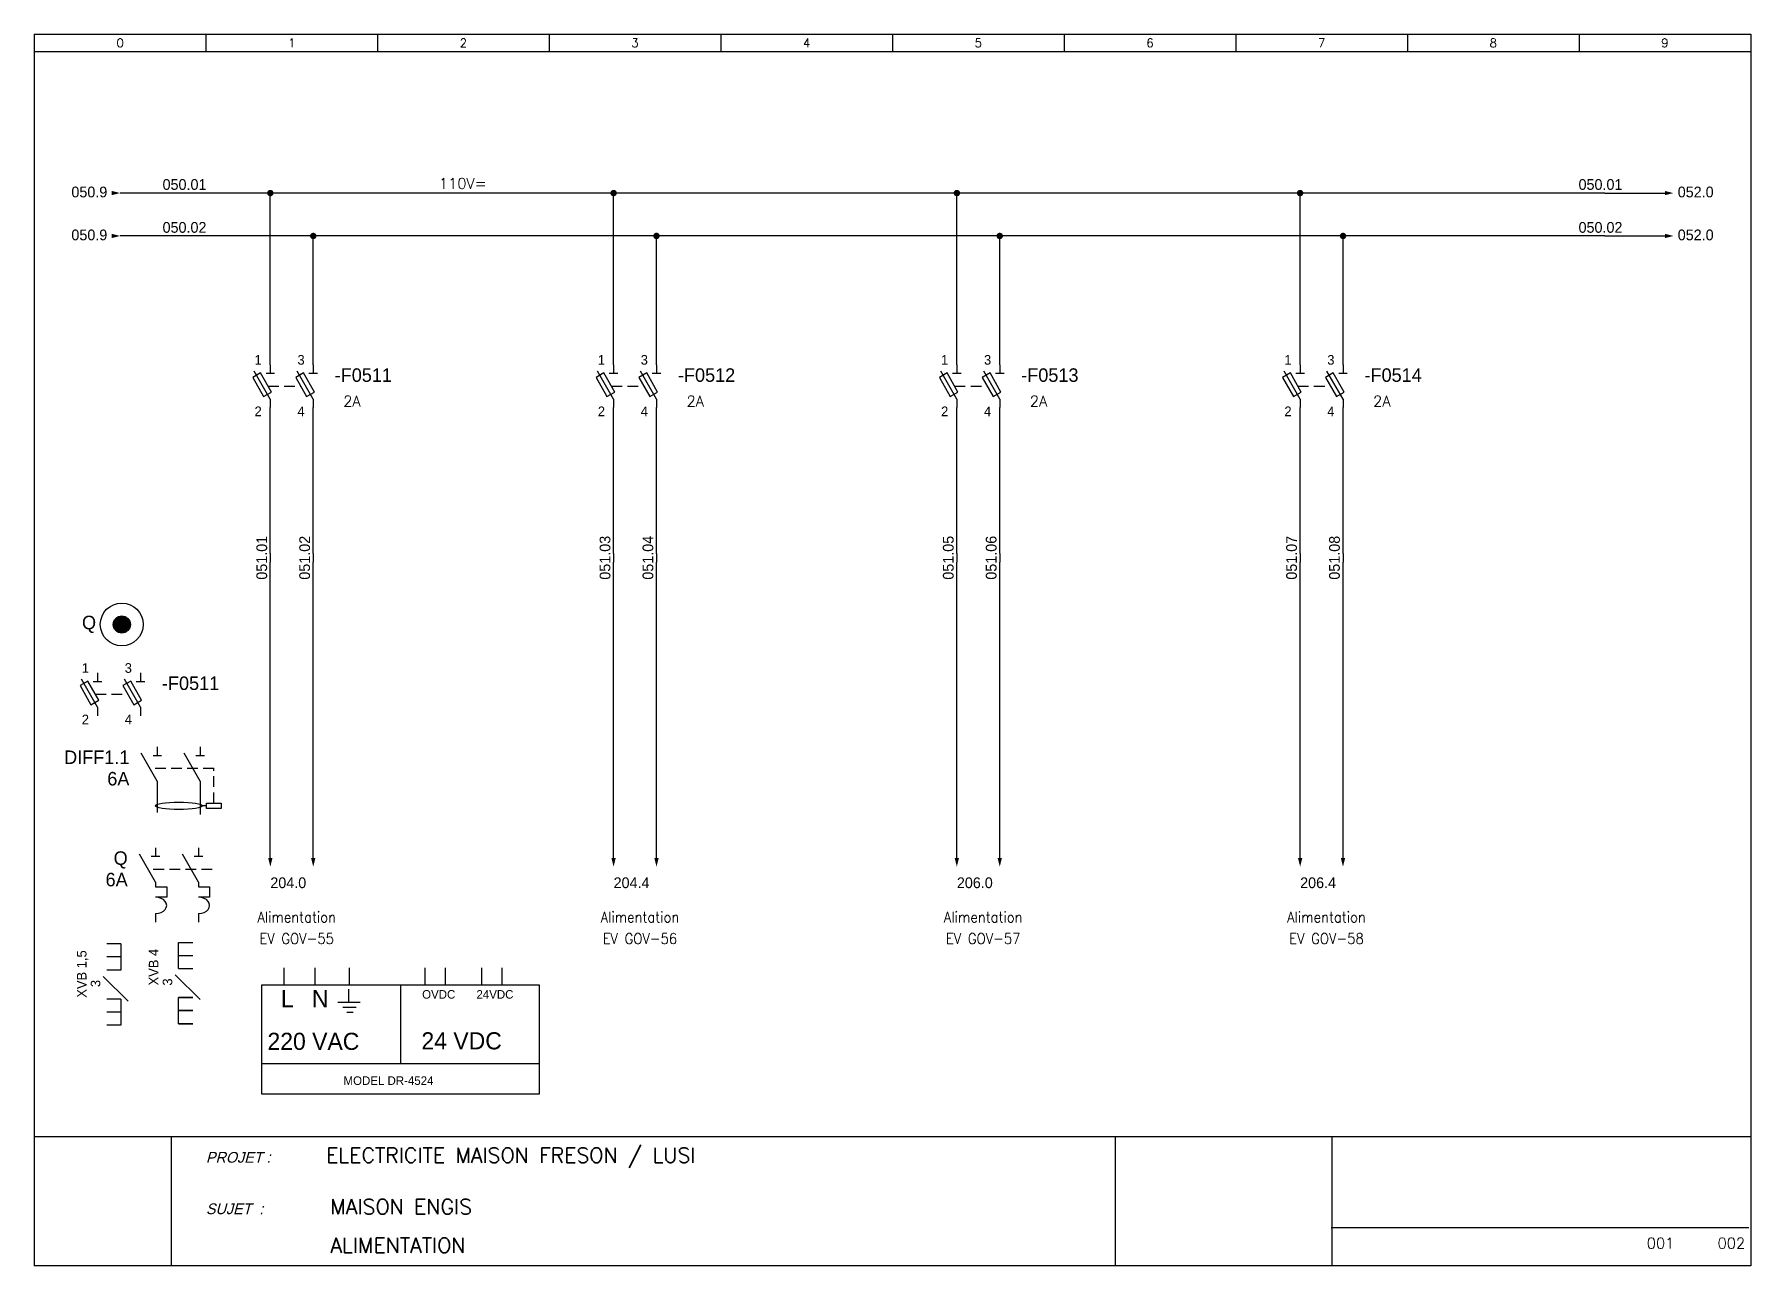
# Model space of a CAD drawing. Extents: x 5 to 405, y 5 to 292.
import ezdxf
from ezdxf.enums import TextEntityAlignment as Align

# ---------------------------------------------------------------- set-up
doc = ezdxf.new("R2010")
doc.units = 0
doc.header["$LTSCALE"] = 5
doc.header["$MEASUREMENT"] = 0
doc.linetypes.add('DASHED', pattern=[0.75, 0.5, -0.25])
doc.layers.get('0').update_dxf_attribs({"linetype": 'CONTINUOUS'})
for name, color, linetype in [('2', 1, 'CONTINUOUS'), ('3', 4, 'CONTINUOUS'), ('M', 6, 'CONTINUOUS'), ('PLC', 7, 'CONTINUOUS'), ('S', 7, 'CONTINUOUS'), ('T2', 1, 'CONTINUOUS'), ('T3', 4, 'CONTINUOUS')]:
    doc.layers.add(name, color=color, linetype=linetype)
doc.styles.add('ROMANS', font='romans', dxfattribs={"width": 0.7, "height": 3})

# ---------------------------------------------------------------- blocks, each defined once
blk = doc.blocks.new('ZONENR')
at = {"layer": '2', "style": 'ROMANS'}
blk.add_attdef('ZONENR', text='', height=2, dxfattribs=at).set_placement((20, 2), align=Align.MIDDLE)
blk = doc.blocks.new('CARTOUCHE')
at = {"color": 4}
blk.add_line((317.25, 13.9), (414.59, 13.9), dxfattribs=at)
at = {"layer": '2'}
for p, q in [((55, 292), (55, 288)), ((95, 292), (95, 288)), ((135, 292), (135, 288)), ((175, 292), (175, 288)), ((215, 292), (215, 288)), ((255, 292), (255, 288)), ((295, 292), (295, 288)), ((335, 292), (335, 288)), ((375, 292), (375, 288)), ((15, 288), (415, 288))]:
    blk.add_line(p, q, dxfattribs=at)
at = {"layer": '3'}
for p, q in [((15, 292), (415, 292)), ((15, 292), (15, 5)), ((415, 292), (415, 5)), ((415, 35), (15, 35)), ((47, 5), (47, 35)), ((415, 5), (15, 5))]:
    blk.add_line(p, q, dxfattribs=at)
for points in [[(267, 5), (267, 35)], [(317.5, 5), (317.5, 35)]]:
    blk.add_lwpolyline(points, dxfattribs=at)
at = {"layer": '2'}
for p, values in [((15, 288), {'ZONENR': '0'}), ((55, 288), {'ZONENR': '1'}), ((95, 288), {'ZONENR': '2'}), ((135, 288), {'ZONENR': '3'}), ((175, 288), {'ZONENR': '4'}), ((215, 288), {'ZONENR': '5'}), ((255, 288), {'ZONENR': '6'}), ((295, 288), {'ZONENR': '7'}), ((335, 288), {'ZONENR': '8'}), ((375, 288), {'ZONENR': '9'})]:
    blk.add_blockref('ZONENR', p, dxfattribs=at).add_auto_attribs(values)
at = {"layer": 'T2', "oblique": 15}
for s, p in [('PROJET :', (55, 29)), ('SUJET  :', (55, 17))]:
    blk.add_text(s, height=2.5, dxfattribs=at).set_placement(p)
at = {"layer": 'T3', "style": 'ROMANS'}
for tag, p in [('PROJET', (107, 26)), ('SUJET1', (78, 17)), ('SUJET2', (78, 11.5))]:
    blk.add_attdef(tag, p, '', height=3.5, dxfattribs=at)
blk = doc.blocks.new('LINENUMH')
at = {"linetype": 'Continuous'}
for p, q in [((0, 0), (-1, 0)), ((1, 0), (0, 0))]:
    blk.add_line(p, q, dxfattribs=at)
at = {"layer": 'T2', "linetype": 'Continuous'}
blk.add_attdef('LINENR', text='', height=2.5, dxfattribs=at).set_placement((0, 0), align=Align.BOTTOM_CENTER)
blk = doc.blocks.new('TERCON09')
at = {"linetype": 'Continuous'}
for p, q in [((-0.5, 0), (0.5, 0)), ((0, -0.5), (0, 0))]:
    blk.add_line(p, q, dxfattribs=at)
at = {"linetype": 'Continuous', "const_width": 0.75}
blk.add_lwpolyline([(0, -0.375, 1), (0, 0.375, 1)], format="xyb", close=True, dxfattribs=at)
blk = doc.blocks.new('REFOUT')
at = {"linetype": 'Continuous'}
blk.add_solid([(0, 0.5), (0, -0.5), (2, 0)], dxfattribs=at)
blk.add_attdef('REF', (3, -1), '', height=2.5, dxfattribs=at)
at = {"linetype": 'Continuous', "flags": 1}
blk.add_attdef('INOUT', (-1, -2), '', height=0.5, dxfattribs=at)
blk = doc.blocks.new('LINENUMV')
at = {"linetype": 'Continuous'}
for p, q in [((0, 1), (0, 0)), ((0, 0), (0, -1))]:
    blk.add_line(p, q, dxfattribs=at)
at = {"layer": 'T2', "linetype": 'Continuous'}
blk.add_attdef('LINENR', text='', height=2.5, rotation=90, dxfattribs=at).set_placement((0, 0), align=Align.BOTTOM_CENTER)
blk = doc.blocks.new('ATT_TEXT', base_point=(25, 280))
blk = doc.blocks.new('BIT')
at = {"layer": '2', "style": 'ROMANS'}
for tag, p, height in [('BITTERM', (3.75, 1.25), 2), ('BIT', (0, -8.75), 2.5)]:
    blk.add_attdef(tag, p, '', height=height, dxfattribs=at)
for tag, height, p in [('MNEM', 2.5, (0, -12.75)), ('LOCAT', 2, (0, -26)), ('EQUIP', 2, (0, -30)), ('DESCR', 2, (0, -34))]:
    blk.add_attdef(tag, text='', height=height, dxfattribs=at).set_placement(p, align=Align.CENTER)
blk = doc.blocks.new('REFIN')
at = {"linetype": 'Continuous'}
blk.add_solid([(-2, 0.5), (-2, -0.5), (0, 0)], dxfattribs=at)
blk.add_attdef('REF', text='', height=2.5, dxfattribs=at).set_placement((-3, -1), align=Align.RIGHT)
at = {"linetype": 'Continuous', "flags": 1}
blk.add_attdef('INOUT', (-3, -2), '', height=0.5, dxfattribs=at)
blk = doc.blocks.new('0721082V')
for p, q in [((0, 5), (0, 3)), ((10, 5), (10, 3)), ((-2.27, 3.09), (-4.08, 2.04)), ((-4.08, 2.04), (-1.56, -2.45)), ((0, -3), (-3.75, 3.5)), ((0.26, -1.4), (-2.27, 3.09)), ((-1, 3), (1, 3)), ((7.73, 3.09), (5.92, 2.04)), ((5.92, 2.04), (8.44, -2.45)), ((10, -3), (6.25, 3.5)), ((10.26, -1.4), (7.73, 3.09)), ((9, 3), (11, 3)), ((-1.56, -2.45), (0.26, -1.4)), ((0, -3), (0, -5)), ((8.44, -2.45), (10.26, -1.4)), ((10, -3), (10, -5))]:
    blk.add_line(p, q)
at = {"linetype": 'DASHED'}
blk.add_line((-0.53, 0), (7, 0), dxfattribs=at)
at = {"linetype": 'Continuous'}
for tag, p in [('LOCCODE', (12, 1)), ('MATCODE', (12, -4))]:
    blk.add_attdef(tag, p, '', height=3.15, dxfattribs=at)
at = {"layer": 'T2', "linetype": 'Continuous'}
for tag, p in [('T1', (-2, 5)), ('T3', (8, 5)), ('T2', (-2, -7)), ('T4', (8, -7))]:
    blk.add_attdef(tag, text='', height=2.25, dxfattribs=at).set_placement(p, align=Align.RIGHT)
blk = doc.blocks.new('DIFFERENTIEL')
for p, q in [((0, 5), (0, 3)), ((10, 5), (10, 3)), ((0, -3), (-3.75, 3.5)), ((-1, 3), (1, 3)), ((10, -3), (6.25, 3.5)), ((9, 3), (11, 3)), ((0, -3), (0, -10.34)), ((10, -3), (10, -10.76)), ((11.49, -8.74), (10.52, -8.74))]:
    blk.add_line(p, q)
at = {"linetype": 'DASHED'}
for p in [(-0.53, 0), (13.18, -8.11)]:
    blk.add_line(p, (13.18, 0), dxfattribs=at)
blk.add_lwpolyline([(11.49, -8.11), (14.87, -8.11), (14.87, -9.36), (11.49, -9.36)], close=True)
blk.add_ellipse((5.02, -8.74), major_axis=(-5.5, 0), ratio=0.158228)
at = {"linetype": 'Continuous'}
for tag, p in [('LOCCODE', (-6.5, 1)), ('MATCODE', (-6.5, -4))]:
    blk.add_attdef(tag, text='', height=3.15, dxfattribs=at).set_placement(p, align=Align.RIGHT)
at = {"layer": 'T2', "linetype": 'Continuous'}
for tag, p in [('T1', (-2, 5)), ('T3', (8, 5)), ('T2', (-2, -7)), ('T4', (8, -7))]:
    blk.add_attdef(tag, text='', height=2.25, dxfattribs=at).set_placement(p, align=Align.RIGHT)
blk = doc.blocks.new('DISJONCTEUR')
for p, q in [((0, 5), (0, 3)), ((10, 5), (10, 3)), ((0, -3), (-3.75, 3.5)), ((-1, 3), (1, 3)), ((10, -3), (6.25, 3.5)), ((9, 3), (11, 3)), ((0, -3), (0, -4.14)), ((10, -3), (10, -4.14)), ((0, -4.14), (2.59, -4.14)), ((2.59, -6.56), (0, -6.56)), ((2.59, -4.14), (2.59, -6.56)), ((10, -4.14), (12.59, -4.14)), ((12.59, -6.56), (10, -6.56)), ((12.59, -4.14), (12.59, -6.56)), ((0, -10.34), (0, -12.34)), ((10, -10.34), (10, -12.34))]:
    blk.add_line(p, q)
at = {"linetype": 'DASHED'}
blk.add_line((-0.53, 0), (13.18, 0), dxfattribs=at)
for centre in [(0, -8.45), (10, -8.45)]:
    blk.add_ellipse(centre, major_axis=(-2.59, 0), ratio=0.730691, start_param=1.570796, end_param=4.712389)
at = {"linetype": 'Continuous'}
for tag, p in [('LOCCODE', (-6.5, 1)), ('MATCODE', (-6.5, -4))]:
    blk.add_attdef(tag, text='', height=3.15, dxfattribs=at).set_placement(p, align=Align.RIGHT)
at = {"layer": 'T2', "linetype": 'Continuous'}
for tag, p in [('T1', (-2, 5)), ('T3', (8, 5)), ('T2', (-2, -7)), ('T4', (8, -7))]:
    blk.add_attdef(tag, text='', height=2.25, dxfattribs=at).set_placement(p, align=Align.RIGHT)
blk = doc.blocks.new('BJ')
h = blk.add_hatch(color=256)
edge = h.paths.add_edge_path()
edge.add_arc((22, 2), 2, 0, 360)
for radius in [5, 2]:
    blk.add_circle((22, 2), radius)
at = {"linetype": 'Continuous'}
blk.add_attdef('LOCCODE', text='', height=3.15, dxfattribs=at).set_placement((16.01, 0.88), align=Align.RIGHT)
blk = doc.blocks.new('CABLE_TYPE')
for p, q in [((1.22, 10.43), (-2.09, 10.43)), ((1.22, 10.43), (1.22, 4.35)), ((1.22, 7.39), (-2.09, 7.39)), ((1.22, 7.39), (-2.09, 7.39)), ((1.22, 4.35), (-2.09, 4.35)), ((1.22, 4.35), (-2.09, 4.35)), ((-2.91, 2.87), (2.91, -2.87)), ((1.22, -2.43), (-2.09, -2.43)), ((1.22, -2.43), (1.22, -8.52)), ((1.22, -5.47), (-2.09, -5.47)), ((1.22, -5.47), (-2.09, -5.47)), ((1.22, -8.52), (-2.09, -8.52)), ((1.22, -8.52), (-2.09, -8.52))]:
    blk.add_line(p, q)
at = {"layer": 'T2', "linetype": 'Continuous'}
for tag, p in [('TYPE_CABLE', (-6.79, 8.94)), ('NBR_FILS', (-3.56, 2.04))]:
    blk.add_attdef(tag, text='', height=2.25, rotation=90, dxfattribs=at).set_placement(p, align=Align.RIGHT)
blk = doc.blocks.new('CABLE_TYPE2')
for p, q in [((-2.09, 10.43), (1.22, 10.43)), ((-2.09, 4.35), (-2.09, 10.43)), ((-2.09, 7.39), (1.22, 7.39)), ((-2.09, 7.39), (1.22, 7.39)), ((-2.09, 4.35), (1.22, 4.35)), ((-2.09, 4.35), (1.22, 4.35)), ((-2.91, 2.87), (2.91, -2.87)), ((1.22, -2.43), (-2.09, -2.43)), ((-2.09, -2.43), (1.22, -2.43)), ((-2.09, -8.52), (-2.09, -2.43)), ((1.22, -5.47), (-2.09, -5.47)), ((1.22, -5.47), (-2.09, -5.47)), ((-2.09, -5.47), (1.22, -5.47)), ((-2.09, -5.47), (1.22, -5.47)), ((1.22, -8.52), (-2.09, -8.52)), ((1.22, -8.52), (-2.09, -8.52)), ((-2.09, -8.52), (1.22, -8.52)), ((-2.09, -8.52), (1.22, -8.52))]:
    blk.add_line(p, q)
at = {"layer": 'T2', "linetype": 'Continuous'}
for tag, p in [('TYPE_CABLE', (-6.79, 8.94)), ('NBR_FILS', (-3.56, 2.04))]:
    blk.add_attdef(tag, text='', height=2.25, rotation=90, dxfattribs=at).set_placement(p, align=Align.RIGHT)
blk = doc.blocks.new('ALIMENTATION')
for p, q in [((-13.95, 3.18), (-13.95, 1.18)), ((-10.33, 3.18), (-10.33, 1.18)), ((-6.31, 3.18), (-6.31, 1.18)), ((2.48, 3.18), (2.48, 1.18)), ((4.86, 3.18), (4.86, 1.18)), ((9.1, 3.18), (9.1, 1.18)), ((9.1, 3.18), (9.1, 1.18)), ((11.48, 3.18), (11.48, 1.18)), ((-14.95, 1.18), (-12.95, 1.18)), ((-6.35, -0.83), (-6.35, 0.66)), ((-0.36, 1.16), (-0.36, -8.03)), ((-7.65, -0.83), (-5.04, -0.83)), ((-7.05, -1.43), (-5.49, -1.43)), ((-6.61, -2.02), (-5.86, -2.02)), ((-16.47, -7.97), (15.81, -7.97))]:
    blk.add_line(p, q)
blk.add_lwpolyline([(-16.51, 1.18), (15.8, 1.18), (15.8, -11.55), (-16.51, -11.55)], close=True)
at = {"attachment_point": 1}
for s, insert, char_height, width in [('L', (-14.28, 0.57), 2, 0.7445), ('N', (-10.66, 0.57), 2, 0.7445), ('OVDC', (2.18, 0.57), 1, 2.0102), ('24VDC', (8.51, 0.57), 1, 2.0102), ('220 VAC', (-15.84, -4.4), 2, 16.6031), ('24 VDC', (2.1, -4.34), 2, 16.6031), ('MODEL DR-4524', (-6.98, -9.48), 1, 16.6031)]:
    blk.add_mtext(s, dxfattribs=dict(at, insert=insert, char_height=char_height, width=width))

msp = doc.modelspace()

# ---------------------------------------------------------------- linework, layer by layer
at = {"layer": '2'}
for p, q in [((39, 255), (25, 255)), ((59.5, 255), (41, 255)), ((60, 215), (60, 254.5)), ((139.5, 255), (60.5, 255)), ((140, 215), (140, 254.5)), ((219.5, 255), (140.5, 255)), ((220, 215), (220, 254.5)), ((299.5, 255), (220.5, 255)), ((300, 215), (300, 254.5)), ((370, 255), (300.5, 255)), ((371, 255), (385, 255)), ((39, 245), (25, 245)), ((69.5, 245), (41, 245)), ((70, 245), (70, 245)), ((70, 215), (70, 244.5)), ((149.5, 245), (70.5, 245)), ((150, 245), (150, 245)), ((150, 215), (150, 244.5)), ((229.5, 245), (150.5, 245)), ((230, 245), (230, 245)), ((230, 215), (230, 244.5)), ((309.5, 245), (230.5, 245)), ((310, 245), (310, 245)), ((310, 215), (310, 244.5)), ((370, 245), (310.5, 245)), ((371, 245), (385, 245)), ((60, 171), (60, 205)), ((70, 171), (70, 205)), ((140, 171), (140, 205)), ((150, 171), (150, 205)), ((220, 171), (220, 205)), ((230, 171), (230, 205)), ((300, 171), (300, 205)), ((310, 171), (310, 205)), ((60, 100), (60, 169)), ((70, 100), (70, 169)), ((140, 100), (140, 169)), ((150, 100), (150, 169)), ((220, 100), (220, 169)), ((230, 100), (230, 169)), ((300, 100), (300, 169)), ((310, 100), (310, 169))]:
    msp.add_line(p, q, dxfattribs=at)

# ---------------------------------------------------------------- block references
ref = msp.add_blockref('CARTOUCHE', (-10, 0), dxfattribs=at)
ref.add_attrib('PAGENR', '001', dxfattribs={"layer": 'T2', "height": 2.5, "style": 'ROMANS'}).set_placement((384, 9), align=Align.CENTER)
ref.add_attrib('PAGENXT', '002', dxfattribs={"layer": 'T2', "height": 2.5, "style": 'ROMANS'}).set_placement((400.5, 9), align=Align.CENTER)
ref.add_attrib('PROJET', 'ELECTRICITE MAISON FRESON / LUSI', (73, 29), dxfattribs={"layer": 'T3', "height": 3.5, "style": 'ROMANS'})
ref.add_attrib('SUJET1', 'MAISON ENGIS', (74, 17), dxfattribs={"layer": 'T3', "height": 3.5, "style": 'ROMANS'})
ref.add_attrib('SUJET2', 'ALIMENTATION', (74, 8), dxfattribs={"layer": 'T3', "height": 3.5, "style": 'ROMANS'})
at = {"layer": 'M'}
ref = msp.add_blockref('0721082V', (60, 210), dxfattribs=at)
ref.add_attrib('MATCODE', '-F0511', (75, 211), dxfattribs={"layer": '0', "linetype": 'Continuous', "height": 3.15})
ref.add_attrib('T4', '4', dxfattribs={"layer": 'T2', "linetype": 'Continuous', "height": 2.25}).set_placement((68, 203), align=Align.RIGHT)
ref.add_attrib('T3', '3', dxfattribs={"layer": 'T2', "linetype": 'Continuous', "height": 2.25}).set_placement((68, 215), align=Align.RIGHT)
ref.add_attrib('T2', '2', dxfattribs={"layer": 'T2', "linetype": 'Continuous', "height": 2.25}).set_placement((58, 203), align=Align.RIGHT)
ref.add_attrib('T1', '1', dxfattribs={"layer": 'T2', "linetype": 'Continuous', "height": 2.25}).set_placement((58, 215), align=Align.RIGHT)
ref = msp.add_blockref('0721082V', (140, 210), dxfattribs=at)
ref.add_attrib('MATCODE', '-F0512', (155, 211), dxfattribs={"layer": '0', "linetype": 'Continuous', "height": 3.15})
ref.add_attrib('T4', '4', dxfattribs={"layer": 'T2', "linetype": 'Continuous', "height": 2.25}).set_placement((148, 203), align=Align.RIGHT)
ref.add_attrib('T3', '3', dxfattribs={"layer": 'T2', "linetype": 'Continuous', "height": 2.25}).set_placement((148, 215), align=Align.RIGHT)
ref.add_attrib('T2', '2', dxfattribs={"layer": 'T2', "linetype": 'Continuous', "height": 2.25}).set_placement((138, 203), align=Align.RIGHT)
ref.add_attrib('T1', '1', dxfattribs={"layer": 'T2', "linetype": 'Continuous', "height": 2.25}).set_placement((138, 215), align=Align.RIGHT)
ref = msp.add_blockref('0721082V', (220, 210), dxfattribs=at)
ref.add_attrib('MATCODE', '-F0513', (235, 211), dxfattribs={"layer": '0', "linetype": 'Continuous', "height": 3.15})
ref.add_attrib('T4', '4', dxfattribs={"layer": 'T2', "linetype": 'Continuous', "height": 2.25}).set_placement((228, 203), align=Align.RIGHT)
ref.add_attrib('T3', '3', dxfattribs={"layer": 'T2', "linetype": 'Continuous', "height": 2.25}).set_placement((228, 215), align=Align.RIGHT)
ref.add_attrib('T2', '2', dxfattribs={"layer": 'T2', "linetype": 'Continuous', "height": 2.25}).set_placement((218, 203), align=Align.RIGHT)
ref.add_attrib('T1', '1', dxfattribs={"layer": 'T2', "linetype": 'Continuous', "height": 2.25}).set_placement((218, 215), align=Align.RIGHT)
ref = msp.add_blockref('0721082V', (300, 210), dxfattribs=at)
ref.add_attrib('MATCODE', '-F0514', (315, 211), dxfattribs={"layer": '0', "linetype": 'Continuous', "height": 3.15})
ref.add_attrib('T4', '4', dxfattribs={"layer": 'T2', "linetype": 'Continuous', "height": 2.25}).set_placement((308, 203), align=Align.RIGHT)
ref.add_attrib('T3', '3', dxfattribs={"layer": 'T2', "linetype": 'Continuous', "height": 2.25}).set_placement((308, 215), align=Align.RIGHT)
ref.add_attrib('T2', '2', dxfattribs={"layer": 'T2', "linetype": 'Continuous', "height": 2.25}).set_placement((298, 203), align=Align.RIGHT)
ref.add_attrib('T1', '1', dxfattribs={"layer": 'T2', "linetype": 'Continuous', "height": 2.25}).set_placement((298, 215), align=Align.RIGHT)
for name, p, values in [('BJ', (3.38, 152.45), {'LOCCODE': 'Q'}), ('DIFFERENTIEL', (33.66, 120.93), {'MATCODE': '6A', 'LOCCODE': 'DIFF1.1'}), ('DISJONCTEUR', (33.26, 97.42), {'MATCODE': '6A', 'LOCCODE': 'Q'}), ('CABLE_TYPE2', (40.72, 69.91), {'NBR_FILS': '3', 'TYPE_CABLE': 'XVB 4'}), ('CABLE_TYPE', (23.95, 69.56), {'NBR_FILS': '3', 'TYPE_CABLE': 'XVB 1,5'})]:
    msp.add_blockref(name, p, dxfattribs=at).add_auto_attribs(values)
ref = msp.add_blockref('0721082V', (19.74, 138.18), dxfattribs=at)
ref.add_attrib('MATCODE', '-F0511', (34.74, 139.18), dxfattribs={"layer": '0', "linetype": 'Continuous', "height": 3.15})
ref.add_attrib('T4', '4', dxfattribs={"layer": 'T2', "linetype": 'Continuous', "height": 2.25}).set_placement((27.74, 131.18), align=Align.RIGHT)
ref.add_attrib('T3', '3', dxfattribs={"layer": 'T2', "linetype": 'Continuous', "height": 2.25}).set_placement((27.74, 143.18), align=Align.RIGHT)
ref.add_attrib('T2', '2', dxfattribs={"layer": 'T2', "linetype": 'Continuous', "height": 2.25}).set_placement((17.74, 131.18), align=Align.RIGHT)
ref.add_attrib('T1', '1', dxfattribs={"layer": 'T2', "linetype": 'Continuous', "height": 2.25}).set_placement((17.74, 143.18), align=Align.RIGHT)
at = {"layer": 'M', "xscale": 2, "yscale": 2, "zscale": 2}
msp.add_blockref('ALIMENTATION', (91.02, 68.09), dxfattribs=at)
at = {"layer": 'PLC'}
ref = msp.add_blockref('BIT', (66.14, 111), dxfattribs=dict(at, xscale=0.9))
ref.add_attrib('LOCAT', 'Alimentation', dxfattribs={"layer": '2', "height": 2.5, "style": 'ROMANS', "width": 0.9}).set_placement((66.14, 85), align=Align.CENTER)
ref.add_attrib('EQUIP', 'EV GOV-55', dxfattribs={"layer": '2', "height": 2.5, "style": 'ROMANS', "width": 0.9}).set_placement((66.14, 80), align=Align.CENTER)
ref = msp.add_blockref('BIT', (146.14, 111), dxfattribs=dict(at, xscale=0.9))
ref.add_attrib('LOCAT', 'Alimentation', dxfattribs={"layer": '2', "height": 2.5, "style": 'ROMANS', "width": 0.9}).set_placement((146.14, 85), align=Align.CENTER)
ref.add_attrib('EQUIP', 'EV GOV-56', dxfattribs={"layer": '2', "height": 2.5, "style": 'ROMANS', "width": 0.9}).set_placement((146.14, 80), align=Align.CENTER)
ref = msp.add_blockref('BIT', (226.14, 111), dxfattribs=dict(at, xscale=0.9))
ref.add_attrib('LOCAT', 'Alimentation', dxfattribs={"layer": '2', "height": 2.5, "style": 'ROMANS', "width": 0.9}).set_placement((226.14, 85), align=Align.CENTER)
ref.add_attrib('EQUIP', 'EV GOV-57', dxfattribs={"layer": '2', "height": 2.5, "style": 'ROMANS', "width": 0.9}).set_placement((226.14, 80), align=Align.CENTER)
ref = msp.add_blockref('BIT', (306.14, 111), dxfattribs=dict(at, xscale=0.9))
ref.add_attrib('LOCAT', 'Alimentation', dxfattribs={"layer": '2', "height": 2.5, "style": 'ROMANS', "width": 0.9}).set_placement((306.14, 85), align=Align.CENTER)
ref.add_attrib('EQUIP', 'EV GOV-58', dxfattribs={"layer": '2', "height": 2.5, "style": 'ROMANS', "width": 0.9}).set_placement((306.14, 80), align=Align.CENTER)
at = {"layer": 'S'}
for name, p, values in [('REFIN', (25, 255), {'REF': '050.9'}), ('LINENUMH', (40, 255), {'LINENR': '050.01'}), ('LINENUMH', (370, 255), {'LINENR': '050.01'}), ('REFOUT', (385, 255), {'REF': '052.0'}), ('LINENUMH', (40, 245), {'LINENR': '050.02'}), ('LINENUMH', (370, 245), {'LINENR': '050.02'}), ('REFIN', (25, 245), {'REF': '050.9'}), ('REFOUT', (385, 245), {'REF': '052.0'}), ('LINENUMV', (60, 170), {'LINENR': '051.01'}), ('LINENUMV', (70, 170), {'LINENR': '051.02'}), ('LINENUMV', (140, 170), {'LINENR': '051.03'}), ('LINENUMV', (150, 170), {'LINENR': '051.04'}), ('LINENUMV', (220, 170), {'LINENR': '051.05'}), ('LINENUMV', (230, 170), {'LINENR': '051.06'}), ('LINENUMV', (300, 170), {'LINENR': '051.07'}), ('LINENUMV', (310, 170), {'LINENR': '051.08'})]:
    msp.add_blockref(name, p, dxfattribs=at).add_auto_attribs(values)
for p in [(60, 255), (140, 255), (220, 255), (300, 255), (70, 245), (150, 245), (230, 245), (310, 245)]:
    msp.add_blockref('TERCON09', p, dxfattribs=at)
ref = msp.add_blockref('REFOUT', (60, 100), dxfattribs=dict(at, rotation=270))
ref.add_attrib('REF', '204.0', (60, 93), dxfattribs={"layer": '0', "linetype": 'Continuous', "height": 2.5})
at = {"layer": 'S', "rotation": 270}
for p in [(70, 100), (150, 100), (230, 100), (310, 100)]:
    msp.add_blockref('REFOUT', p, dxfattribs=at)
at = {"layer": 'S'}
ref = msp.add_blockref('REFOUT', (140, 100), dxfattribs=dict(at, rotation=270))
ref.add_attrib('REF', '204.4', (140, 93), dxfattribs={"layer": '0', "linetype": 'Continuous', "height": 2.5})
ref = msp.add_blockref('REFOUT', (220, 100), dxfattribs=dict(at, rotation=270))
ref.add_attrib('REF', '206.0', (220, 93), dxfattribs={"layer": '0', "linetype": 'Continuous', "height": 2.5})
ref = msp.add_blockref('REFOUT', (300, 100), dxfattribs=dict(at, rotation=270))
ref.add_attrib('REF', '206.4', (300, 93), dxfattribs={"layer": '0', "linetype": 'Continuous', "height": 2.5})
at = {"layer": 'T2'}
ref = msp.add_blockref('ATT_TEXT', (99.29, 256), dxfattribs=at)
ref.add_attrib('TEXT', '110V=', (99.29, 256), dxfattribs={"height": 2.5, "style": 'ROMANS'})
ref = msp.add_blockref('ATT_TEXT', (77, 205.25), dxfattribs=at)
ref.add_attrib('TEXT', '2A', (77, 205.25), dxfattribs={"height": 2.5, "style": 'ROMANS'})
ref = msp.add_blockref('ATT_TEXT', (157, 205.25), dxfattribs=at)
ref.add_attrib('TEXT', '2A', (157, 205.25), dxfattribs={"height": 2.5, "style": 'ROMANS'})
ref = msp.add_blockref('ATT_TEXT', (237, 205.25), dxfattribs=at)
ref.add_attrib('TEXT', '2A', (237, 205.25), dxfattribs={"height": 2.5, "style": 'ROMANS'})
ref = msp.add_blockref('ATT_TEXT', (317, 205.25), dxfattribs=at)
ref.add_attrib('TEXT', '2A', (317, 205.25), dxfattribs={"height": 2.5, "style": 'ROMANS'})

doc.saveas('drawing.dxf')
